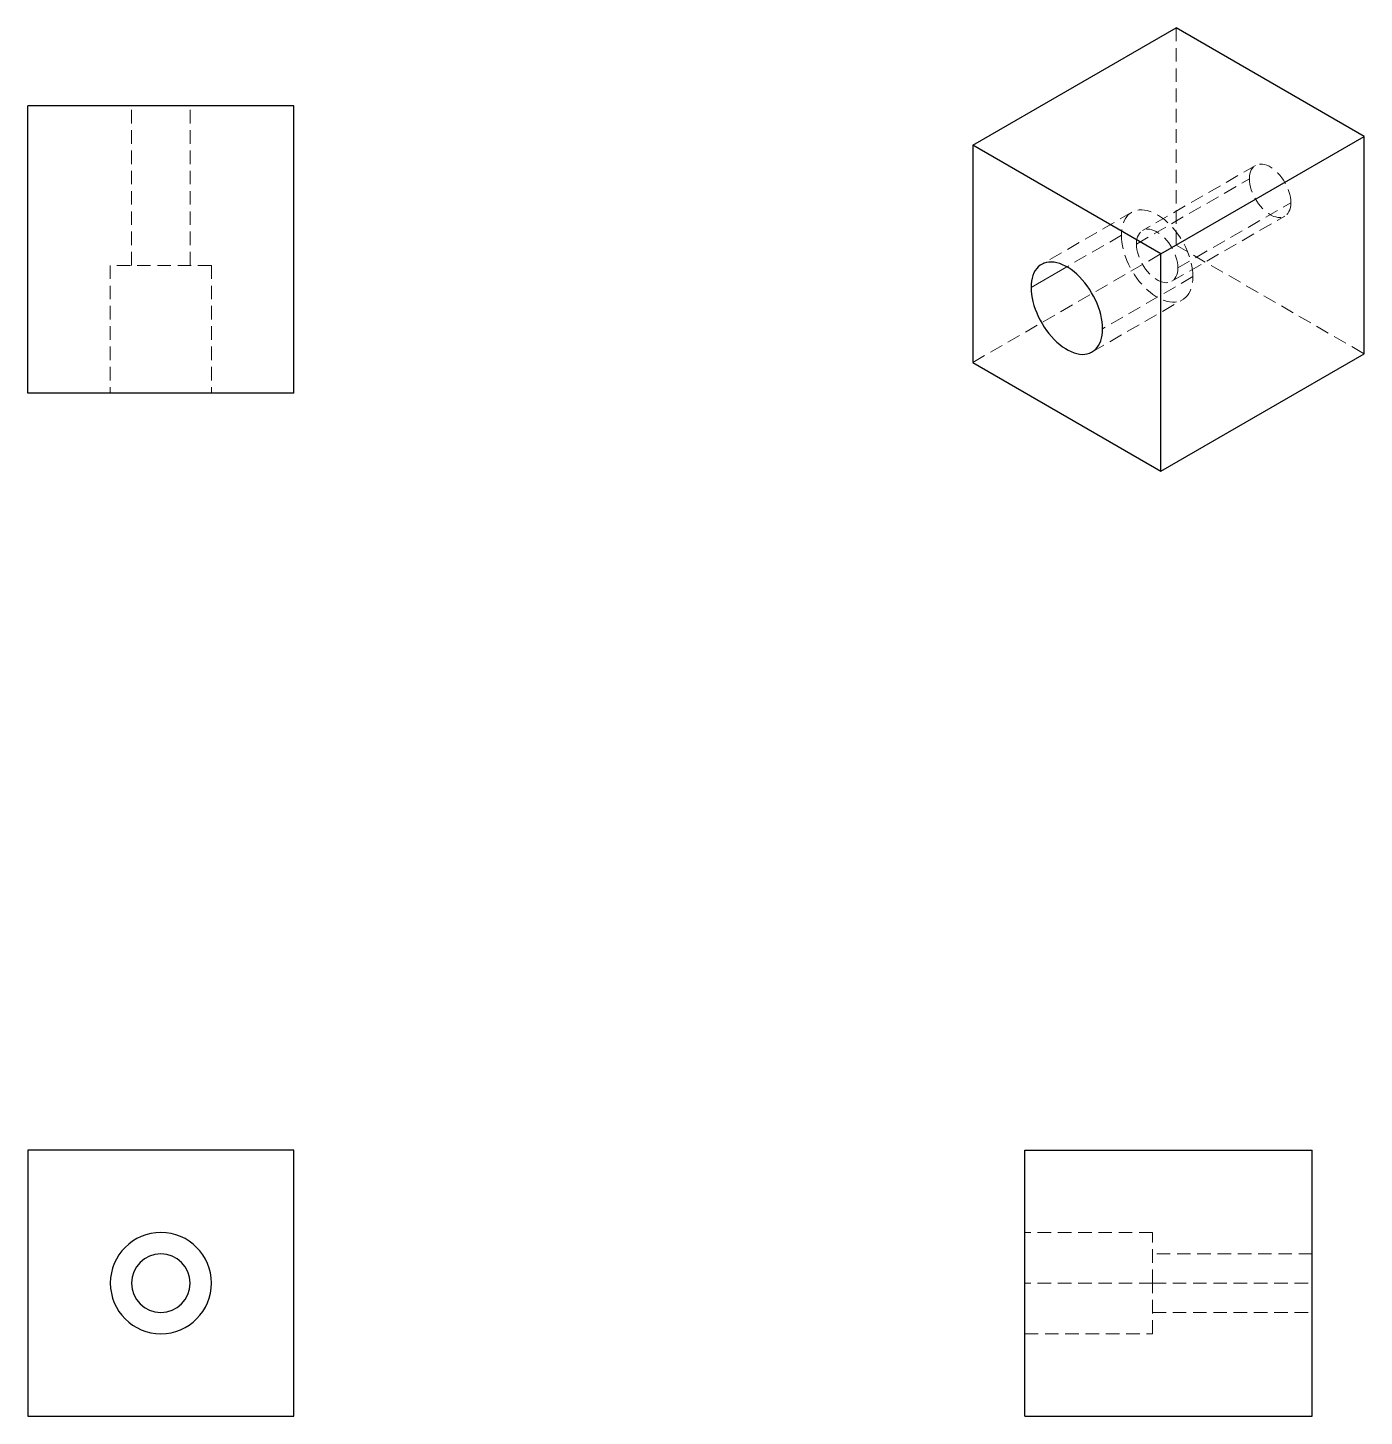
# Model space of a CAD drawing. Header units: millimetres. Extents: x 358 to 483, y 232 to 362.
import ezdxf

# ---------------------------------------------------------------- set-up
doc = ezdxf.new("R2010")
doc.units = ezdxf.units.MM
doc.linetypes.add('HIDDEN', pattern=[1.905, 1.27, -0.635])
doc.linetypes.add('PHANTOM', pattern=[12.7, 6.35, -1.27, 1.27, -1.27, 1.27, -1.27])

msp = doc.modelspace()

# ---------------------------------------------------------------- linework, layer by layer
at = {"color": 7, "linetype": 'Continuous', "lineweight": 25}
for p, q in [((446.5, 351.18), (465.59, 362.2)), ((483.26, 351.99), (465.59, 362.2)), ((357.74, 327.88), (357.74, 354.88)), ((382.74, 354.88), (357.74, 354.88)), ((382.74, 327.88), (382.74, 354.88)), ((446.5, 351.18), (446.5, 330.77)), ((464.17, 340.97), (446.5, 351.18)), ((464.17, 340.97), (483.26, 351.99)), ((483.26, 331.58), (483.26, 351.99)), ((464.17, 320.56), (464.17, 340.97)), ((464.17, 320.56), (483.26, 331.58)), ((446.5, 330.77), (464.17, 320.56)), ((382.74, 327.88), (357.74, 327.88)), ((382.74, 256.8), (357.74, 256.8)), ((357.74, 256.8), (357.74, 231.8)), ((382.74, 231.8), (382.74, 256.8)), ((451.38, 231.8), (451.38, 256.8)), ((451.38, 256.8), (478.38, 256.8)), ((478.38, 231.8), (478.38, 256.8)), ((357.74, 231.8), (382.74, 231.8)), ((451.38, 231.8), (478.38, 231.8))]:
    msp.add_line(p, q, dxfattribs=at)
at = {"color": 7, "linetype": 'HIDDEN', "lineweight": 18}
for p, q in [((465.59, 362.2), (465.59, 341.79)), ((367.49, 339.88), (367.49, 354.88)), ((372.99, 339.88), (372.99, 354.88)), ((473.05, 349.27), (462.44, 343.15)), ((461.87, 341.89), (472.48, 348.01)), ((465.76, 339.65), (476.37, 345.77)), ((461.44, 344.88), (452.96, 339.98)), ((465.19, 338.39), (475.8, 344.51)), ((446.5, 330.77), (465.59, 341.79)), ((460.46, 342.71), (455.33, 339.75)), ((465.59, 341.79), (483.26, 331.58)), ((365.49, 339.88), (365.49, 327.88)), ((374.99, 339.88), (365.49, 339.88)), ((374.99, 339.88), (374.99, 327.88)), ((467.18, 338.83), (458.69, 333.93)), ((457.71, 331.76), (466.19, 336.65)), ((463.38, 249.05), (451.38, 249.05)), ((463.38, 244.3), (463.38, 249.05)), ((478.38, 247.05), (463.38, 247.05)), ((463.38, 244.3), (451.38, 244.3)), ((463.38, 239.55), (463.38, 244.3)), ((463.38, 244.3), (478.38, 244.3)), ((463.38, 241.55), (478.38, 241.55)), ((451.38, 239.55), (463.38, 239.55))]:
    msp.add_line(p, q, dxfattribs=at)
at = {"color": 8, "linetype": 'PHANTOM', "lineweight": 18}
msp.add_line((455.33, 339.75), (451.98, 337.81), dxfattribs=at)
at = {"color": 7, "linetype": 'HIDDEN', "lineweight": 18, "flags": 128}
for points in [[(476.37, 345.77), (476.36, 346.02), (476.33, 346.28), (476.27, 346.54), (476.19, 346.81), (476.09, 347.09), (475.97, 347.36), (475.84, 347.62), (475.68, 347.88), (475.52, 348.12), (475.34, 348.35), (475.15, 348.56), (474.95, 348.75), (474.74, 348.93), (474.53, 349.07), (474.32, 349.19), (474.11, 349.29), (473.91, 349.35), (473.71, 349.39), (473.52, 349.4), (473.33, 349.38), (473.17, 349.33), (473.01, 349.25), (472.88, 349.14), (472.76, 349.01), (472.66, 348.85), (472.58, 348.67), (472.53, 348.47), (472.49, 348.25), (472.48, 348.01)], [(472.48, 348.01), (472.49, 347.76), (472.53, 347.5), (472.58, 347.24), (472.66, 346.97), (472.76, 346.69), (472.88, 346.43), (473.01, 346.16), (473.17, 345.91), (473.33, 345.66), (473.52, 345.43), (473.71, 345.22), (473.91, 345.03), (474.11, 344.86), (474.32, 344.71), (474.53, 344.59), (474.74, 344.49), (474.95, 344.43), (475.15, 344.39), (475.34, 344.38), (475.52, 344.4), (475.68, 344.45), (475.84, 344.53), (475.97, 344.64), (476.09, 344.77), (476.19, 344.93), (476.27, 345.11), (476.33, 345.31), (476.36, 345.53), (476.37, 345.77)], [(467.18, 338.83), (467.17, 339.15), (467.13, 339.48), (467.08, 339.81), (467.01, 340.16), (466.91, 340.5), (466.79, 340.85), (466.66, 341.2), (466.5, 341.55), (466.33, 341.89), (466.15, 342.22), (465.94, 342.55), (465.73, 342.86), (465.5, 343.16), (465.26, 343.44), (465.01, 343.71), (464.75, 343.95), (464.49, 344.18), (464.22, 344.38), (463.95, 344.57), (463.68, 344.72), (463.41, 344.85), (463.15, 344.96), (462.88, 345.03), (462.63, 345.08), (462.38, 345.1), (462.14, 345.1), (461.91, 345.06), (461.7, 345), (461.49, 344.91), (461.31, 344.79), (461.13, 344.65), (460.98, 344.48), (460.85, 344.29), (460.73, 344.07), (460.63, 343.84), (460.56, 343.58), (460.5, 343.3), (460.47, 343.01), (460.46, 342.71)], [(465.76, 339.65), (465.75, 339.89), (465.72, 340.15), (465.66, 340.42), (465.58, 340.69), (465.49, 340.96), (465.37, 341.23), (465.23, 341.5), (465.08, 341.75), (464.91, 342), (464.73, 342.23), (464.54, 342.44), (464.34, 342.63), (464.13, 342.8), (463.92, 342.95), (463.71, 343.07), (463.5, 343.17), (463.3, 343.23), (463.1, 343.27), (462.91, 343.28), (462.73, 343.26), (462.56, 343.21), (462.41, 343.13), (462.27, 343.02), (462.15, 342.89), (462.05, 342.73), (461.98, 342.55), (461.92, 342.35), (461.89, 342.13), (461.87, 341.89)], [(460.46, 342.71), (460.47, 342.39), (460.5, 342.06), (460.56, 341.72), (460.63, 341.38), (460.73, 341.03), (460.85, 340.68), (460.98, 340.33), (461.13, 339.99), (461.31, 339.65), (461.49, 339.31), (461.7, 338.99), (461.91, 338.68), (462.14, 338.38), (462.38, 338.09), (462.63, 337.83), (462.88, 337.58), (463.15, 337.36), (463.41, 337.15), (463.68, 336.97), (463.95, 336.81), (464.22, 336.68), (464.49, 336.58), (464.75, 336.5), (465.01, 336.45), (465.26, 336.43), (465.5, 336.44), (465.73, 336.47), (465.94, 336.54), (466.15, 336.63), (466.33, 336.74), (466.5, 336.89), (466.66, 337.06), (466.79, 337.25), (466.91, 337.46), (467.01, 337.7), (467.08, 337.96), (467.13, 338.23), (467.17, 338.52), (467.18, 338.83)], [(461.87, 341.89), (461.89, 341.64), (461.92, 341.38), (461.98, 341.11), (462.05, 340.84), (462.15, 340.57), (462.27, 340.3), (462.41, 340.04), (462.56, 339.78), (462.73, 339.54), (462.91, 339.31), (463.1, 339.1), (463.3, 338.9), (463.5, 338.73), (463.71, 338.59), (463.92, 338.46), (464.13, 338.37), (464.34, 338.3), (464.54, 338.27), (464.73, 338.26), (464.91, 338.28), (465.08, 338.33), (465.23, 338.41), (465.37, 338.52), (465.49, 338.65), (465.58, 338.81), (465.66, 338.99), (465.72, 339.19), (465.75, 339.41), (465.76, 339.65)]]:
    msp.add_lwpolyline(points, dxfattribs=at)
at = {"color": 7, "linetype": 'Continuous', "lineweight": 25, "flags": 128}
for points in [[(458.69, 333.93), (458.68, 334.25), (458.65, 334.58), (458.6, 334.91), (458.52, 335.26), (458.42, 335.61), (458.31, 335.95), (458.17, 336.3), (458.02, 336.65), (457.85, 336.99), (457.66, 337.32), (457.46, 337.65), (457.24, 337.96), (457.01, 338.26), (456.77, 338.54), (456.53, 338.81), (456.27, 339.06), (456.01, 339.28), (455.74, 339.49), (455.47, 339.67), (455.2, 339.82), (454.93, 339.95), (454.66, 340.06), (454.4, 340.13), (454.14, 340.18), (453.89, 340.2), (453.65, 340.2), (453.43, 340.16), (453.21, 340.1), (453.01, 340.01), (452.82, 339.89), (452.65, 339.75), (452.5, 339.58), (452.36, 339.39), (452.24, 339.17), (452.15, 338.94), (452.07, 338.68), (452.02, 338.41), (451.99, 338.11), (451.98, 337.81)], [(451.98, 337.81), (451.99, 337.49), (452.02, 337.16), (452.07, 336.82), (452.15, 336.48), (452.24, 336.13), (452.36, 335.78), (452.5, 335.44), (452.65, 335.09), (452.82, 334.75), (453.01, 334.42), (453.21, 334.09), (453.43, 333.78), (453.65, 333.48), (453.89, 333.2), (454.14, 332.93), (454.4, 332.68), (454.66, 332.46), (454.93, 332.25), (455.2, 332.07), (455.47, 331.92), (455.74, 331.79), (456.01, 331.68), (456.27, 331.6), (456.53, 331.56), (456.77, 331.53), (457.01, 331.54), (457.24, 331.58), (457.46, 331.64), (457.66, 331.73), (457.85, 331.85), (458.02, 331.99), (458.17, 332.16), (458.31, 332.35), (458.42, 332.57), (458.52, 332.8), (458.6, 333.06), (458.65, 333.33), (458.68, 333.62), (458.69, 333.93)]]:
    msp.add_lwpolyline(points, dxfattribs=at)
at = {"color": 7, "linetype": 'Continuous', "lineweight": 25}
for radius, start, end in [(4.75, 0, 180), (2.75, 0, 180), (4.75, 180, 0), (2.75, 180, 0)]:
    msp.add_arc((370.24, 244.3), radius, start, end, dxfattribs=at)

doc.saveas('drawing.dxf')
